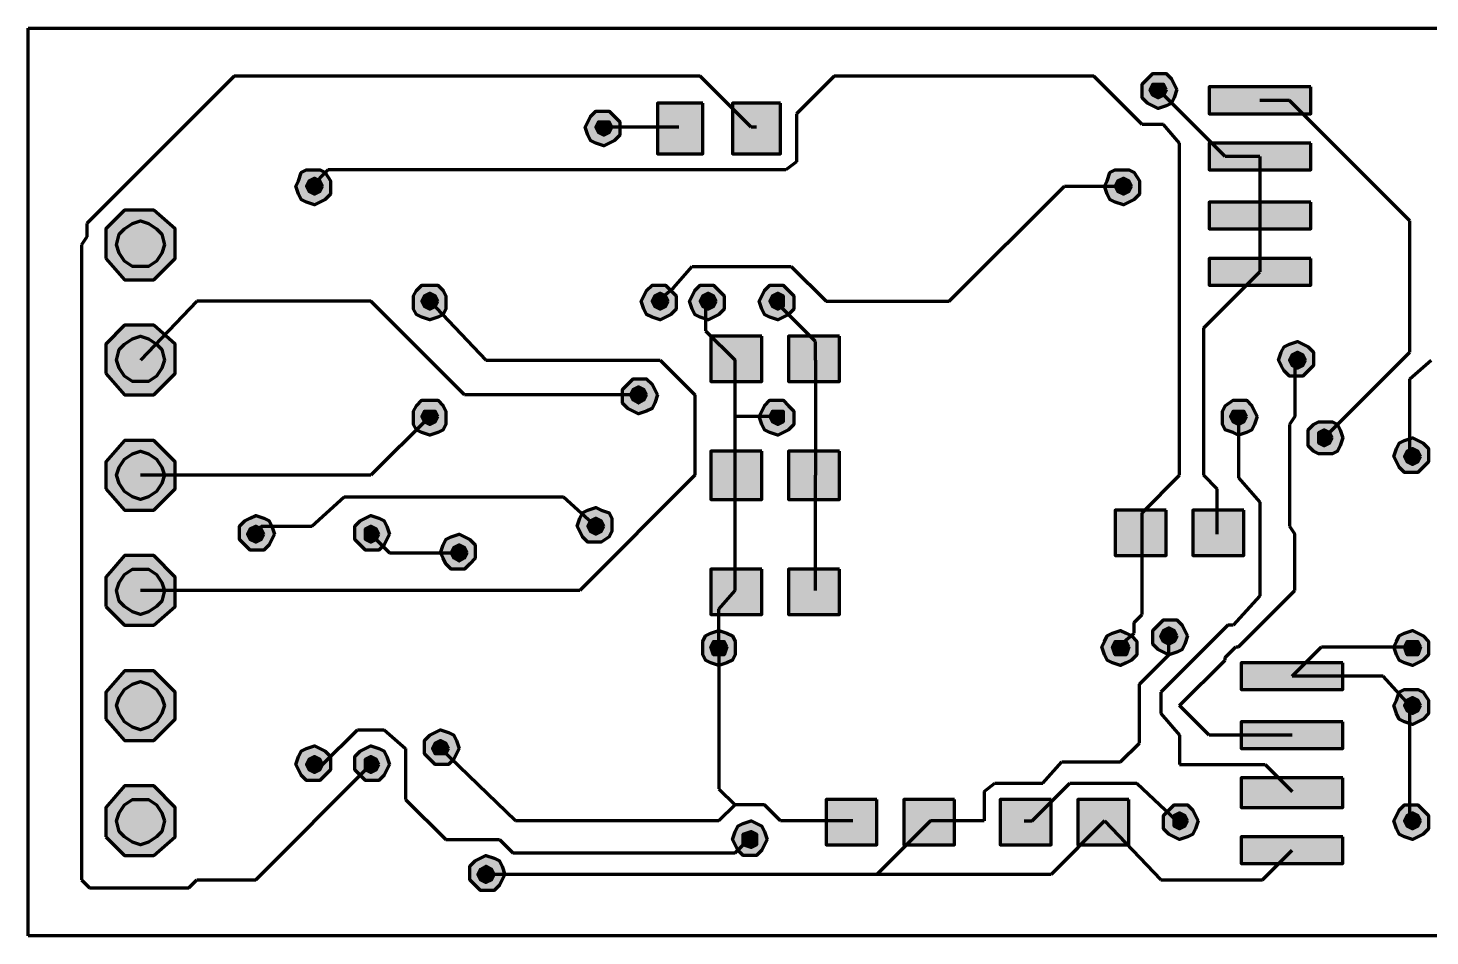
# Model space of a CAD drawing. Header units: inches. Extents: x 144.3 to 233.1, y 253.3 to 291.
# Drawn here: x 144.3 to 202.5, y 253.3 to 291 of the extents above; entities that cross this region are included whole.
import ezdxf

# ---------------------------------------------------------------- set-up
doc = ezdxf.new("R2010")
doc.units = ezdxf.units.IN
doc.header["$MEASUREMENT"] = 0
doc.layers.add('H', color=7, linetype='CONTINUOUS', lineweight=100)
doc.layers.add('P', color=250, linetype='CONTINUOUS', lineweight=100)

msp = doc.modelspace()

# ---------------------------------------------------------------- hatches: boundary and pattern name
at = {"layer": 'H', "linetype": 'Continuous'}
for color, points in [(0, [(192, 288.444), (191.889, 288.111), (191.778, 287.889), (191.556, 287.778), (191.222, 287.667), (191, 287.778), (190.778, 287.889), (190.556, 288.111), (190.556, 288.444), (190.556, 288.667), (190.778, 288.889), (191, 289.111), (191.222, 289.111), (191.556, 289.111), (191.778, 288.889), (191.889, 288.667)]), (7, [(191.556, 288.444), (191.444, 288.222), (191.222, 288.111), (191, 288.222), (190.889, 288.444), (191, 288.667), (191.222, 288.667), (191.444, 288.667)]), (0, [(197.556, 288.556), (193.333, 288.556), (193.333, 287.444), (197.556, 287.444)]), (0, [(168.889, 286.889), (168.889, 286.556), (168.667, 286.333), (168.444, 286.222), (168.222, 286.111), (167.889, 286.222), (167.667, 286.333), (167.556, 286.556), (167.444, 286.889), (167.556, 287.111), (167.667, 287.333), (167.889, 287.556), (168.222, 287.556), (168.444, 287.556), (168.667, 287.333), (168.889, 287.111)]), (0, [(172.333, 287.889), (170.444, 287.889), (170.444, 285.778), (172.333, 285.778)]), (0, [(175.556, 287.889), (173.556, 287.889), (173.556, 285.778), (175.556, 285.778)]), (7, [(168.556, 286.889), (168.444, 286.667), (168.222, 286.556), (168, 286.667), (167.889, 286.889), (168, 287.111), (168.222, 287.111), (168.444, 287.111)]), (0, [(197.556, 286.222), (193.333, 286.222), (193.333, 285.111), (197.556, 285.111)]), (0, [(156.889, 284.444), (156.889, 284.111), (156.667, 283.889), (156.444, 283.778), (156.222, 283.667), (155.889, 283.778), (155.667, 283.889), (155.556, 284.111), (155.444, 284.444), (155.556, 284.667), (155.667, 285), (155.889, 285.111), (156.222, 285.111), (156.444, 285.111), (156.667, 285), (156.889, 284.667)]), (0, [(190.444, 284.444), (190.444, 284.111), (190.222, 283.889), (190, 283.778), (189.778, 283.667), (189.444, 283.778), (189.222, 283.889), (189.111, 284.111), (189, 284.444), (189.111, 284.667), (189.222, 285), (189.444, 285.111), (189.778, 285.111), (190, 285.111), (190.222, 285), (190.444, 284.667)]), (7, [(156.556, 284.444), (156.444, 284.222), (156.222, 284.111), (156, 284.222), (155.889, 284.444), (156, 284.667), (156.222, 284.778), (156.444, 284.667)]), (7, [(190.111, 284.444), (190, 284.222), (189.778, 284.111), (189.556, 284.222), (189.444, 284.444), (189.556, 284.667), (189.778, 284.778), (190, 284.667)]), (0, [(147.556, 281.444), (148.333, 280.556), (149.556, 280.556), (150.444, 281.444), (150.444, 282.667), (149.556, 283.444), (148.333, 283.444), (147.556, 282.667)]), (0, [(197.556, 283.778), (193.333, 283.778), (193.333, 282.667), (197.556, 282.667)]), (7, [(150, 282), (149.889, 281.667), (149.667, 281.333), (149.333, 281.111), (149, 281.111), (148.667, 281.111), (148.333, 281.333), (148.111, 281.667), (148, 282), (148.111, 282.444), (148.333, 282.667), (148.667, 282.889), (149, 283), (149.333, 282.889), (149.667, 282.667), (149.889, 282.444)]), (0, [(197.556, 281.444), (193.333, 281.444), (193.333, 280.333), (197.556, 280.333)]), (0, [(161.667, 279.667), (161.667, 279.333), (161.556, 279.111), (161.333, 279), (161, 278.889), (160.667, 279), (160.444, 279.111), (160.333, 279.333), (160.333, 279.667), (160.333, 279.889), (160.444, 280.111), (160.667, 280.333), (161, 280.333), (161.333, 280.333), (161.556, 280.111), (161.667, 279.889)]), (7, [(161.333, 279.667), (161.222, 279.444), (161, 279.333), (160.778, 279.444), (160.667, 279.667), (160.778, 279.889), (161, 280), (161.222, 279.889)]), (0, [(171.222, 279.667), (171.222, 279.333), (171, 279.111), (170.778, 279), (170.556, 278.889), (170.222, 279), (170, 279.111), (169.889, 279.333), (169.778, 279.667), (169.889, 279.889), (170, 280.111), (170.222, 280.333), (170.556, 280.333), (170.778, 280.333), (171, 280.111), (171.222, 279.889)]), (7, [(170.889, 279.667), (170.778, 279.444), (170.556, 279.333), (170.333, 279.444), (170.222, 279.667), (170.333, 279.889), (170.556, 280), (170.778, 279.889)]), (0, [(173.222, 279.667), (173.222, 279.333), (173, 279.111), (172.778, 279), (172.556, 278.889), (172.222, 279), (172, 279.111), (171.889, 279.333), (171.778, 279.667), (171.889, 279.889), (172, 280.111), (172.222, 280.333), (172.556, 280.333), (172.778, 280.333), (173, 280.111), (173.222, 279.889)]), (7, [(172.889, 279.667), (172.778, 279.444), (172.556, 279.333), (172.333, 279.444), (172.222, 279.667), (172.333, 279.889), (172.556, 280), (172.778, 279.889)]), (0, [(176.111, 279.667), (176.111, 279.333), (175.889, 279.111), (175.667, 279), (175.444, 278.889), (175.111, 279), (174.889, 279.111), (174.778, 279.333), (174.667, 279.667), (174.778, 279.889), (174.889, 280.111), (175.111, 280.333), (175.444, 280.333), (175.667, 280.333), (175.889, 280.111), (176.111, 279.889)]), (7, [(175.667, 279.667), (175.667, 279.444), (175.444, 279.333), (175.222, 279.444), (175.111, 279.667), (175.222, 279.889), (175.444, 280), (175.667, 279.889)]), (0, [(147.556, 276.667), (148.333, 275.778), (149.556, 275.778), (150.444, 276.667), (150.444, 277.889), (149.556, 278.667), (148.333, 278.667), (147.556, 277.889)]), (7, [(150, 277.222), (149.889, 276.889), (149.667, 276.556), (149.333, 276.333), (149, 276.333), (148.667, 276.333), (148.333, 276.556), (148.111, 276.889), (148, 277.222), (148.111, 277.667), (148.333, 277.889), (148.667, 278.111), (149, 278.222), (149.333, 278.111), (149.667, 277.889), (149.889, 277.667)]), (0, [(174.778, 278.222), (172.667, 278.222), (172.667, 276.333), (174.778, 276.333)]), (0, [(178, 278.222), (175.889, 278.222), (175.889, 276.333), (178, 276.333)]), (0, [(197.667, 277.222), (197.667, 277), (197.444, 276.778), (197.222, 276.556), (197, 276.556), (196.667, 276.556), (196.444, 276.778), (196.333, 277), (196.222, 277.222), (196.333, 277.556), (196.444, 277.778), (196.667, 277.889), (197, 278), (197.222, 277.889), (197.444, 277.778), (197.667, 277.556)]), (7, [(197.333, 277.222), (197.222, 277), (197, 276.889), (196.778, 277), (196.667, 277.222), (196.778, 277.444), (197, 277.556), (197.222, 277.444)]), (0, [(170.444, 275.778), (170.333, 275.444), (170.222, 275.222), (170, 275.111), (169.667, 275), (169.444, 275.111), (169.222, 275.222), (169, 275.444), (169, 275.778), (169, 276), (169.222, 276.222), (169.444, 276.444), (169.667, 276.444), (170, 276.444), (170.222, 276.222), (170.333, 276)]), (7, [(170, 275.778), (169.889, 275.556), (169.667, 275.444), (169.444, 275.556), (169.333, 275.778), (169.444, 276), (169.667, 276.111), (169.889, 276)]), (0, [(161.667, 274.889), (161.667, 274.556), (161.556, 274.333), (161.333, 274.222), (161, 274.111), (160.667, 274.222), (160.444, 274.333), (160.333, 274.556), (160.333, 274.889), (160.333, 275.111), (160.444, 275.333), (160.667, 275.556), (161, 275.556), (161.333, 275.556), (161.556, 275.333), (161.667, 275.111)]), (0, [(176.111, 274.889), (176.111, 274.556), (175.889, 274.333), (175.667, 274.222), (175.444, 274.111), (175.111, 274.222), (174.889, 274.333), (174.778, 274.556), (174.667, 274.889), (174.778, 275.111), (174.889, 275.333), (175.111, 275.556), (175.444, 275.556), (175.667, 275.556), (175.889, 275.333), (176.111, 275.111)]), (0, [(195.333, 274.889), (195.222, 274.556), (195.111, 274.333), (194.889, 274.222), (194.556, 274.111), (194.333, 274.222), (194, 274.333), (193.889, 274.556), (193.889, 274.889), (193.889, 275.111), (194, 275.333), (194.333, 275.556), (194.556, 275.556), (194.889, 275.556), (195.111, 275.333), (195.222, 275.111)]), (7, [(161.333, 274.889), (161.222, 274.667), (161, 274.556), (160.778, 274.667), (160.667, 274.889), (160.778, 275.111), (161, 275.111), (161.222, 275.111)]), (7, [(175.667, 274.889), (175.667, 274.667), (175.444, 274.556), (175.222, 274.667), (175.111, 274.889), (175.222, 275.111), (175.444, 275.111), (175.667, 275.111)]), (7, [(194.889, 274.889), (194.778, 274.667), (194.556, 274.556), (194.333, 274.667), (194.222, 274.889), (194.333, 275.111), (194.556, 275.111), (194.778, 275.111)]), (0, [(198.889, 274), (198.778, 273.667), (198.667, 273.444), (198.444, 273.333), (198.111, 273.333), (197.889, 273.333), (197.667, 273.444), (197.444, 273.667), (197.444, 274), (197.444, 274.333), (197.667, 274.556), (197.889, 274.667), (198.111, 274.667), (198.444, 274.667), (198.667, 274.556), (198.778, 274.333)]), (7, [(198.444, 274), (198.333, 273.778), (198.111, 273.667), (197.889, 273.778), (197.889, 274), (197.889, 274.222), (198.111, 274.333), (198.333, 274.222)]), (0, [(202.444, 273.222), (202.444, 273), (202.222, 272.778), (202, 272.556), (201.778, 272.556), (201.444, 272.556), (201.222, 272.778), (201.111, 273), (201, 273.222), (201.111, 273.556), (201.222, 273.778), (201.444, 273.889), (201.778, 274), (202, 273.889), (202.222, 273.778), (202.444, 273.556)]), (0, [(147.556, 271.889), (148.333, 271), (149.556, 271), (150.444, 271.889), (150.444, 273), (149.556, 273.889), (148.333, 273.889), (147.556, 273)]), (7, [(150, 272.444), (149.889, 272.111), (149.667, 271.778), (149.333, 271.556), (149, 271.444), (148.667, 271.556), (148.333, 271.778), (148.111, 272.111), (148, 272.444), (148.111, 272.778), (148.333, 273.111), (148.667, 273.333), (149, 273.444), (149.333, 273.333), (149.667, 273.111), (149.889, 272.778)]), (0, [(174.778, 273.444), (172.667, 273.444), (172.667, 271.444), (174.778, 271.444)]), (0, [(178, 273.444), (175.889, 273.444), (175.889, 271.444), (178, 271.444)]), (7, [(202.111, 273.222), (202, 273), (201.778, 272.889), (201.556, 273), (201.444, 273.222), (201.556, 273.444), (201.778, 273.556), (202, 273.444)]), (0, [(168.556, 270.333), (168.556, 270.111), (168.444, 269.889), (168.111, 269.667), (167.889, 269.667), (167.556, 269.667), (167.333, 269.889), (167.222, 270.111), (167.111, 270.333), (167.222, 270.667), (167.333, 270.889), (167.556, 271), (167.889, 271.111), (168.111, 271), (168.444, 270.889), (168.556, 270.667)]), (0, [(154.556, 270), (154.444, 269.778), (154.333, 269.556), (154.111, 269.333), (153.778, 269.333), (153.556, 269.333), (153.333, 269.556), (153.111, 269.778), (153.111, 270), (153.111, 270.333), (153.333, 270.556), (153.556, 270.667), (153.778, 270.778), (154.111, 270.667), (154.333, 270.556), (154.444, 270.333)]), (0, [(159.333, 270), (159.222, 269.778), (159.111, 269.556), (158.889, 269.333), (158.556, 269.333), (158.333, 269.333), (158.111, 269.556), (157.889, 269.778), (157.889, 270), (157.889, 270.333), (158.111, 270.556), (158.333, 270.667), (158.556, 270.778), (158.889, 270.667), (159.111, 270.556), (159.222, 270.333)]), (7, [(168.222, 270.333), (168.111, 270.111), (167.889, 270), (167.667, 270.111), (167.556, 270.333), (167.667, 270.556), (167.889, 270.667), (168.111, 270.556)]), (0, [(191.556, 271), (189.444, 271), (189.444, 269.111), (191.556, 269.111)]), (0, [(194.778, 271), (192.667, 271), (192.667, 269.111), (194.778, 269.111)]), (7, [(154.111, 270), (154, 269.778), (153.778, 269.667), (153.556, 269.778), (153.444, 270), (153.556, 270.222), (153.778, 270.333), (154, 270.222)]), (7, [(158.889, 270), (158.778, 269.778), (158.556, 269.667), (158.333, 269.778), (158.333, 270), (158.333, 270.222), (158.556, 270.333), (158.778, 270.222)]), (0, [(162.889, 269.222), (162.889, 269), (162.667, 268.778), (162.444, 268.556), (162.222, 268.556), (161.889, 268.556), (161.667, 268.778), (161.556, 269), (161.444, 269.222), (161.556, 269.556), (161.667, 269.778), (161.889, 269.889), (162.222, 270), (162.444, 269.889), (162.667, 269.778), (162.889, 269.556)]), (7, [(162.556, 269.222), (162.444, 269), (162.222, 268.889), (162, 269), (161.889, 269.222), (162, 269.444), (162.222, 269.556), (162.444, 269.444)]), (0, [(147.556, 267), (148.333, 266.222), (149.556, 266.222), (150.444, 267), (150.444, 268.222), (149.556, 269.111), (148.333, 269.111), (147.556, 268.222)]), (7, [(150, 267.667), (149.889, 267.222), (149.667, 267), (149.333, 266.778), (149, 266.667), (148.667, 266.778), (148.333, 267), (148.111, 267.222), (148, 267.667), (148.111, 268), (148.333, 268.333), (148.667, 268.556), (149, 268.556), (149.333, 268.556), (149.667, 268.333), (149.889, 268)]), (0, [(174.778, 268.556), (172.667, 268.556), (172.667, 266.667), (174.778, 266.667)]), (0, [(178, 268.556), (175.889, 268.556), (175.889, 266.667), (178, 266.667)]), (0, [(192.444, 265.778), (192.333, 265.444), (192.222, 265.222), (192, 265.111), (191.667, 265), (191.444, 265.111), (191.222, 265.222), (191, 265.444), (191, 265.778), (191, 266), (191.222, 266.222), (191.444, 266.444), (191.667, 266.444), (192, 266.444), (192.222, 266.222), (192.333, 266)]), (0, [(173.667, 265.333), (173.667, 265), (173.556, 264.778), (173.333, 264.667), (173, 264.556), (172.667, 264.667), (172.444, 264.778), (172.333, 265), (172.333, 265.333), (172.333, 265.556), (172.444, 265.778), (172.667, 265.889), (173, 266), (173.333, 265.889), (173.556, 265.778), (173.667, 265.556)]), (0, [(190.333, 265.333), (190.333, 265), (190.111, 264.778), (189.889, 264.667), (189.667, 264.556), (189.333, 264.667), (189.111, 264.778), (189, 265), (188.889, 265.333), (189, 265.556), (189.111, 265.778), (189.333, 265.889), (189.667, 266), (189.889, 265.889), (190.111, 265.778), (190.333, 265.556)]), (7, [(192, 265.778), (191.889, 265.556), (191.667, 265.444), (191.444, 265.556), (191.333, 265.778), (191.444, 266), (191.667, 266.111), (191.889, 266)]), (0, [(202.444, 265.333), (202.444, 265), (202.222, 264.778), (202, 264.667), (201.778, 264.556), (201.444, 264.667), (201.222, 264.778), (201.111, 265), (201, 265.333), (201.111, 265.556), (201.222, 265.778), (201.444, 265.889), (201.778, 266), (202, 265.889), (202.222, 265.778), (202.444, 265.556)]), (7, [(173.333, 265.333), (173.222, 265), (173, 265), (172.778, 265), (172.667, 265.333), (172.778, 265.556), (173, 265.556), (173.222, 265.556)]), (7, [(190, 265.333), (189.889, 265), (189.667, 265), (189.444, 265), (189.333, 265.333), (189.444, 265.556), (189.667, 265.556), (189.889, 265.556)]), (7, [(202.111, 265.333), (202, 265), (201.778, 265), (201.556, 265), (201.444, 265.333), (201.556, 265.556), (201.778, 265.556), (202, 265.556)]), (0, [(198.889, 264.667), (194.667, 264.667), (194.667, 263.556), (198.889, 263.556)]), (0, [(147.556, 262.333), (148.333, 261.444), (149.556, 261.444), (150.444, 262.333), (150.444, 263.444), (149.556, 264.333), (148.333, 264.333), (147.556, 263.444)]), (7, [(150, 262.889), (149.889, 262.556), (149.667, 262.222), (149.333, 262), (149, 261.889), (148.667, 262), (148.333, 262.222), (148.111, 262.556), (148, 262.889), (148.111, 263.222), (148.333, 263.556), (148.667, 263.778), (149, 263.889), (149.333, 263.778), (149.667, 263.556), (149.889, 263.222)]), (0, [(202.444, 262.889), (202.444, 262.556), (202.222, 262.333), (202, 262.222), (201.778, 262.111), (201.444, 262.222), (201.222, 262.333), (201.111, 262.556), (201, 262.889), (201.111, 263.111), (201.222, 263.444), (201.444, 263.556), (201.778, 263.556), (202, 263.556), (202.222, 263.444), (202.444, 263.111)]), (7, [(202.111, 262.889), (202, 262.667), (201.778, 262.556), (201.556, 262.667), (201.444, 262.889), (201.556, 263.111), (201.778, 263.222), (202, 263.111)]), (0, [(162.222, 261.111), (162.111, 260.889), (162, 260.667), (161.778, 260.444), (161.444, 260.444), (161.222, 260.444), (161, 260.667), (160.778, 260.889), (160.778, 261.111), (160.778, 261.444), (161, 261.667), (161.222, 261.778), (161.444, 261.889), (161.778, 261.778), (162, 261.667), (162.111, 261.444)]), (0, [(198.889, 262.222), (194.667, 262.222), (194.667, 261.111), (198.889, 261.111)]), (0, [(156.889, 260.444), (156.889, 260.222), (156.667, 260), (156.444, 259.778), (156.222, 259.778), (155.889, 259.778), (155.667, 260), (155.556, 260.222), (155.444, 260.444), (155.556, 260.778), (155.667, 261), (155.889, 261.111), (156.222, 261.222), (156.444, 261.111), (156.667, 261), (156.889, 260.778)]), (0, [(159.333, 260.444), (159.222, 260.222), (159.111, 260), (158.889, 259.778), (158.556, 259.778), (158.333, 259.778), (158.111, 260), (157.889, 260.222), (157.889, 260.444), (157.889, 260.778), (158.111, 261), (158.333, 261.111), (158.556, 261.222), (158.889, 261.111), (159.111, 261), (159.222, 260.778)]), (7, [(161.778, 261.111), (161.667, 260.889), (161.444, 260.889), (161.222, 260.889), (161.111, 261.111), (161.222, 261.333), (161.444, 261.444), (161.667, 261.333)]), (7, [(156.556, 260.444), (156.444, 260.222), (156.222, 260.111), (156, 260.222), (155.889, 260.444), (156, 260.667), (156.222, 260.778), (156.444, 260.667)]), (7, [(158.889, 260.444), (158.778, 260.222), (158.556, 260.111), (158.333, 260.222), (158.333, 260.444), (158.333, 260.667), (158.556, 260.778), (158.778, 260.667)]), (0, [(147.556, 257.444), (148.333, 256.667), (149.556, 256.667), (150.444, 257.444), (150.444, 258.667), (149.556, 259.556), (148.333, 259.556), (147.556, 258.667)]), (0, [(198.889, 259.889), (194.667, 259.889), (194.667, 258.667), (198.889, 258.667)]), (7, [(150, 258.111), (149.889, 257.667), (149.667, 257.444), (149.333, 257.222), (149, 257.111), (148.667, 257.222), (148.333, 257.444), (148.111, 257.667), (148, 258.111), (148.111, 258.444), (148.333, 258.778), (148.667, 259), (149, 259), (149.333, 259), (149.667, 258.778), (149.889, 258.444)]), (0, [(179.556, 259), (177.444, 259), (177.444, 257.111), (179.556, 257.111)]), (0, [(182.778, 259), (180.667, 259), (180.667, 257.111), (182.778, 257.111)]), (0, [(186.778, 259), (184.667, 259), (184.667, 257.111), (186.778, 257.111)]), (0, [(190, 259), (187.889, 259), (187.889, 257.111), (190, 257.111)]), (0, [(192.889, 258.111), (192.778, 257.778), (192.667, 257.556), (192.444, 257.444), (192.111, 257.333), (191.889, 257.444), (191.667, 257.556), (191.444, 257.778), (191.444, 258.111), (191.444, 258.333), (191.667, 258.556), (191.889, 258.778), (192.111, 258.778), (192.444, 258.778), (192.667, 258.556), (192.778, 258.333)]), (7, [(192.444, 258.111), (192.333, 257.889), (192.111, 257.778), (191.889, 257.889), (191.889, 258.111), (191.889, 258.333), (192.111, 258.444), (192.333, 258.333)]), (0, [(202.444, 258.111), (202.444, 257.778), (202.222, 257.556), (202, 257.444), (201.778, 257.333), (201.444, 257.444), (201.222, 257.556), (201.111, 257.778), (201, 258.111), (201.111, 258.333), (201.222, 258.556), (201.444, 258.778), (201.778, 258.778), (202, 258.778), (202.222, 258.556), (202.444, 258.333)]), (7, [(202.111, 258.111), (202, 257.889), (201.778, 257.778), (201.556, 257.889), (201.444, 258.111), (201.556, 258.333), (201.778, 258.444), (202, 258.333)]), (0, [(175, 257.333), (174.889, 257.111), (174.778, 256.889), (174.556, 256.667), (174.333, 256.667), (174, 256.667), (173.778, 256.889), (173.667, 257.111), (173.556, 257.333), (173.667, 257.667), (173.778, 257.889), (174, 258), (174.333, 258.111), (174.556, 258), (174.778, 257.889), (174.889, 257.667)]), (7, [(174.556, 257.333), (174.556, 257.111), (174.333, 257), (174, 257.111), (174, 257.333), (174, 257.556), (174.333, 257.667), (174.556, 257.556)]), (0, [(198.889, 257.444), (194.667, 257.444), (194.667, 256.333), (198.889, 256.333)]), (0, [(164.111, 255.889), (164, 255.667), (163.889, 255.444), (163.667, 255.222), (163.333, 255.222), (163.111, 255.222), (162.889, 255.444), (162.667, 255.667), (162.667, 255.889), (162.667, 256.222), (162.889, 256.444), (163.111, 256.556), (163.333, 256.667), (163.667, 256.556), (163.889, 256.444), (164, 256.222)]), (7, [(163.667, 255.889), (163.556, 255.667), (163.333, 255.556), (163.111, 255.667), (163, 255.889), (163.111, 256.111), (163.333, 256.222), (163.556, 256.111)])]:
    msp.add_hatch(color=color, dxfattribs=at).paths.add_polyline_path(points)

# ---------------------------------------------------------------- linework, layer by layer
at = {"layer": 'P', "color": 0, "linetype": 'Continuous'}
for points in [[(144.333, 253.333), (144.333, 291)], [(144.333, 291), (216.111, 291)], [(192, 288.444), (191.889, 288.111), (191.778, 287.889), (191.556, 287.778), (191.222, 287.667), (191, 287.778), (190.778, 287.889), (190.556, 288.111), (190.556, 288.444), (190.556, 288.667), (190.778, 288.889), (191, 289.111), (191.222, 289.111), (191.556, 289.111), (191.778, 288.889), (191.889, 288.667), (192, 288.444)], [(152.889, 289), (146.778, 282.889)], [(172.222, 289), (152.889, 289)], [(174.333, 286.889), (172.222, 289)], [(177.778, 289), (176.222, 287.444)], [(188.556, 289), (177.778, 289)], [(190.556, 287), (188.556, 289)], [(191.556, 288.444), (191.444, 288.222), (191.222, 288.111), (191, 288.222), (190.889, 288.444), (191, 288.667), (191.222, 288.667), (191.444, 288.667), (191.556, 288.444)], [(197.556, 288.556), (193.333, 288.556), (193.333, 287.444), (197.556, 287.444), (197.556, 288.556)], [(194, 285.667), (191.222, 288.444)], [(196.667, 288), (195.444, 288)], [(201.667, 283), (196.667, 288)], [(168.889, 286.889), (168.889, 286.556), (168.667, 286.333), (168.444, 286.222), (168.222, 286.111), (167.889, 286.222), (167.667, 286.333), (167.556, 286.556), (167.444, 286.889), (167.556, 287.111), (167.667, 287.333), (167.889, 287.556), (168.222, 287.556), (168.444, 287.556), (168.667, 287.333), (168.889, 287.111), (168.889, 286.889)], [(172.333, 287.889), (170.444, 287.889), (170.444, 285.778), (172.333, 285.778), (172.333, 287.889)], [(175.556, 287.889), (173.556, 287.889), (173.556, 285.778), (175.556, 285.778), (175.556, 287.889)], [(176.222, 287.444), (176.222, 285.444)], [(168.556, 286.889), (168.444, 286.667), (168.222, 286.556), (168, 286.667), (167.889, 286.889), (168, 287.111), (168.222, 287.111), (168.444, 287.111), (168.556, 286.889)], [(171.333, 286.889), (168.111, 286.889)], [(174.556, 286.889), (174.333, 286.889)], [(191.444, 287), (190.556, 287)], [(192.111, 286.222), (191.444, 287)], [(192.111, 272.444), (192.111, 286.222)], [(197.556, 286.222), (193.333, 286.222), (193.333, 285.111), (197.556, 285.111), (197.556, 286.222)], [(195.444, 285.667), (194, 285.667)], [(195.444, 285.667), (195.444, 283.222)], [(156.889, 284.444), (156.889, 284.111), (156.667, 283.889), (156.444, 283.778), (156.222, 283.667), (155.889, 283.778), (155.667, 283.889), (155.556, 284.111), (155.444, 284.444), (155.556, 284.667), (155.667, 285), (155.889, 285.111), (156.222, 285.111), (156.444, 285.111), (156.667, 285), (156.889, 284.667), (156.889, 284.444)], [(156.778, 285.111), (156.111, 284.444)], [(175.778, 285.111), (156.778, 285.111)], [(176.222, 285.444), (175.778, 285.111)], [(190.444, 284.444), (190.444, 284.111), (190.222, 283.889), (190, 283.778), (189.778, 283.667), (189.444, 283.778), (189.222, 283.889), (189.111, 284.111), (189, 284.444), (189.111, 284.667), (189.222, 285), (189.444, 285.111), (189.778, 285.111), (190, 285.111), (190.222, 285), (190.444, 284.667), (190.444, 284.444)], [(156.556, 284.444), (156.444, 284.222), (156.222, 284.111), (156, 284.222), (155.889, 284.444), (156, 284.667), (156.222, 284.778), (156.444, 284.667), (156.556, 284.444)], [(182.556, 279.667), (187.333, 284.444)], [(187.333, 284.444), (189.667, 284.444)], [(190.111, 284.444), (190, 284.222), (189.778, 284.111), (189.556, 284.222), (189.444, 284.444), (189.556, 284.667), (189.778, 284.778), (190, 284.667), (190.111, 284.444)], [(147.556, 281.444), (148.333, 280.556), (149.556, 280.556), (150.444, 281.444), (150.444, 282.667), (149.556, 283.444), (148.333, 283.444), (147.556, 282.667), (147.556, 281.444)], [(197.556, 283.778), (193.333, 283.778), (193.333, 282.667), (197.556, 282.667), (197.556, 283.778)], [(146.778, 282.889), (146.778, 282.333)], [(150, 282), (149.889, 281.667), (149.667, 281.333), (149.333, 281.111), (149, 281.111), (148.667, 281.111), (148.333, 281.333), (148.111, 281.667), (148, 282), (148.111, 282.444), (148.333, 282.667), (148.667, 282.889), (149, 283), (149.333, 282.889), (149.667, 282.667), (149.889, 282.444), (150, 282)], [(195.444, 283.222), (195.444, 280.889)], [(201.667, 277.556), (201.667, 283)], [(146.778, 282.333), (146.556, 282)], [(146.556, 282), (146.556, 255.667)], [(171.111, 280.222), (171.889, 281.111)], [(171.889, 281.111), (176, 281.111)], [(176, 281.111), (177.444, 279.667)], [(197.556, 281.444), (193.333, 281.444), (193.333, 280.333), (197.556, 280.333), (197.556, 281.444)], [(193.111, 278.556), (195.444, 280.889)], [(161.667, 279.667), (161.667, 279.333), (161.556, 279.111), (161.333, 279), (161, 278.889), (160.667, 279), (160.444, 279.111), (160.333, 279.333), (160.333, 279.667), (160.333, 279.889), (160.444, 280.111), (160.667, 280.333), (161, 280.333), (161.333, 280.333), (161.556, 280.111), (161.667, 279.889), (161.667, 279.667)], [(161.333, 279.667), (161.222, 279.444), (161, 279.333), (160.778, 279.444), (160.667, 279.667), (160.778, 279.889), (161, 280), (161.222, 279.889), (161.333, 279.667)], [(171.222, 279.667), (171.222, 279.333), (171, 279.111), (170.778, 279), (170.556, 278.889), (170.222, 279), (170, 279.111), (169.889, 279.333), (169.778, 279.667), (169.889, 279.889), (170, 280.111), (170.222, 280.333), (170.556, 280.333), (170.778, 280.333), (171, 280.111), (171.222, 279.889), (171.222, 279.667)], [(170.889, 279.667), (170.778, 279.444), (170.556, 279.333), (170.333, 279.444), (170.222, 279.667), (170.333, 279.889), (170.556, 280), (170.778, 279.889), (170.889, 279.667)], [(170.444, 279.667), (171.111, 280.222)], [(171.111, 280.222), (171.111, 280.222)], [(173.222, 279.667), (173.222, 279.333), (173, 279.111), (172.778, 279), (172.556, 278.889), (172.222, 279), (172, 279.111), (171.889, 279.333), (171.778, 279.667), (171.889, 279.889), (172, 280.111), (172.222, 280.333), (172.556, 280.333), (172.778, 280.333), (173, 280.111), (173.222, 279.889), (173.222, 279.667)], [(172.889, 279.667), (172.778, 279.444), (172.556, 279.333), (172.333, 279.444), (172.222, 279.667), (172.333, 279.889), (172.556, 280), (172.778, 279.889), (172.889, 279.667)], [(176.111, 279.667), (176.111, 279.333), (175.889, 279.111), (175.667, 279), (175.444, 278.889), (175.111, 279), (174.889, 279.111), (174.778, 279.333), (174.667, 279.667), (174.778, 279.889), (174.889, 280.111), (175.111, 280.333), (175.444, 280.333), (175.667, 280.333), (175.889, 280.111), (176.111, 279.889), (176.111, 279.667)], [(175.667, 279.667), (175.667, 279.444), (175.444, 279.333), (175.222, 279.444), (175.111, 279.667), (175.222, 279.889), (175.444, 280), (175.667, 279.889), (175.667, 279.667)], [(151.333, 279.667), (149, 277.222)], [(158.556, 279.667), (151.333, 279.667)], [(162.444, 275.778), (158.556, 279.667)], [(161, 279.667), (163.333, 277.222)], [(172.444, 279.667), (172.444, 278.444)], [(177, 278), (175.333, 279.667)], [(177.444, 279.667), (182.556, 279.667)], [(147.556, 276.667), (148.333, 275.778), (149.556, 275.778), (150.444, 276.667), (150.444, 277.889), (149.556, 278.667), (148.333, 278.667), (147.556, 277.889), (147.556, 276.667)], [(150, 277.222), (149.889, 276.889), (149.667, 276.556), (149.333, 276.333), (149, 276.333), (148.667, 276.333), (148.333, 276.556), (148.111, 276.889), (148, 277.222), (148.111, 277.667), (148.333, 277.889), (148.667, 278.111), (149, 278.222), (149.333, 278.111), (149.667, 277.889), (149.889, 277.667), (150, 277.222)], [(172.444, 278.444), (173.667, 277.222)], [(174.778, 278.222), (172.667, 278.222), (172.667, 276.333), (174.778, 276.333), (174.778, 278.222)], [(178, 278.222), (175.889, 278.222), (175.889, 276.333), (178, 276.333), (178, 278.222)], [(193.111, 272.444), (193.111, 278.556)], [(177, 277.222), (177, 278)], [(197.667, 277.222), (197.667, 277), (197.444, 276.778), (197.222, 276.556), (197, 276.556), (196.667, 276.556), (196.444, 276.778), (196.333, 277), (196.222, 277.222), (196.333, 277.556), (196.444, 277.778), (196.667, 277.889), (197, 278), (197.222, 277.889), (197.444, 277.778), (197.667, 277.556), (197.667, 277.222)], [(197.333, 277.222), (197.222, 277), (197, 276.889), (196.778, 277), (196.667, 277.222), (196.778, 277.444), (197, 277.556), (197.222, 277.444), (197.333, 277.222)], [(198.111, 274), (201.667, 277.556)], [(163.333, 277.222), (170.556, 277.222)], [(170.556, 277.222), (172, 275.778)], [(173.667, 274.889), (173.667, 277.222)], [(177, 277.222), (177, 272.444)], [(196.889, 277.222), (196.889, 274.889)], [(201.667, 276.444), (202.556, 277.222)], [(170.444, 275.778), (170.333, 275.444), (170.222, 275.222), (170, 275.111), (169.667, 275), (169.444, 275.111), (169.222, 275.222), (169, 275.444), (169, 275.778), (169, 276), (169.222, 276.222), (169.444, 276.444), (169.667, 276.444), (170, 276.444), (170.222, 276.222), (170.333, 276), (170.444, 275.778)], [(201.667, 273.222), (201.667, 276.444)], [(169.667, 275.778), (162.444, 275.778)], [(170, 275.778), (169.889, 275.556), (169.667, 275.444), (169.444, 275.556), (169.333, 275.778), (169.444, 276), (169.667, 276.111), (169.889, 276), (170, 275.778)], [(172, 275.778), (172, 272.444)], [(161.667, 274.889), (161.667, 274.556), (161.556, 274.333), (161.333, 274.222), (161, 274.111), (160.667, 274.222), (160.444, 274.333), (160.333, 274.556), (160.333, 274.889), (160.333, 275.111), (160.444, 275.333), (160.667, 275.556), (161, 275.556), (161.333, 275.556), (161.556, 275.333), (161.667, 275.111), (161.667, 274.889)], [(176.111, 274.889), (176.111, 274.556), (175.889, 274.333), (175.667, 274.222), (175.444, 274.111), (175.111, 274.222), (174.889, 274.333), (174.778, 274.556), (174.667, 274.889), (174.778, 275.111), (174.889, 275.333), (175.111, 275.556), (175.444, 275.556), (175.667, 275.556), (175.889, 275.333), (176.111, 275.111), (176.111, 274.889)], [(195.333, 274.889), (195.222, 274.556), (195.111, 274.333), (194.889, 274.222), (194.556, 274.111), (194.333, 274.222), (194, 274.333), (193.889, 274.556), (193.889, 274.889), (193.889, 275.111), (194, 275.333), (194.333, 275.556), (194.556, 275.556), (194.889, 275.556), (195.111, 275.333), (195.222, 275.111), (195.333, 274.889)], [(161, 274.889), (158.556, 272.444)], [(161.333, 274.889), (161.222, 274.667), (161, 274.556), (160.778, 274.667), (160.667, 274.889), (160.778, 275.111), (161, 275.111), (161.222, 275.111), (161.333, 274.889)], [(173.667, 272.444), (173.667, 274.889)], [(175.333, 274.889), (173.667, 274.889)], [(175.667, 274.889), (175.667, 274.667), (175.444, 274.556), (175.222, 274.667), (175.111, 274.889), (175.222, 275.111), (175.444, 275.111), (175.667, 275.111), (175.667, 274.889)], [(194.889, 274.889), (194.778, 274.667), (194.556, 274.556), (194.333, 274.667), (194.222, 274.889), (194.333, 275.111), (194.556, 275.111), (194.778, 275.111), (194.889, 274.889)], [(194.556, 274.889), (194.556, 272.333)], [(196.889, 274.889), (196.667, 274.556)], [(196.667, 274.556), (196.667, 270.333)], [(198.889, 274), (198.778, 273.667), (198.667, 273.444), (198.444, 273.333), (198.111, 273.333), (197.889, 273.333), (197.667, 273.444), (197.444, 273.667), (197.444, 274), (197.444, 274.333), (197.667, 274.556), (197.889, 274.667), (198.111, 274.667), (198.444, 274.667), (198.667, 274.556), (198.778, 274.333), (198.889, 274)], [(198.444, 274), (198.333, 273.778), (198.111, 273.667), (197.889, 273.778), (197.889, 274), (197.889, 274.222), (198.111, 274.333), (198.333, 274.222), (198.444, 274)], [(202.444, 273.222), (202.444, 273), (202.222, 272.778), (202, 272.556), (201.778, 272.556), (201.444, 272.556), (201.222, 272.778), (201.111, 273), (201, 273.222), (201.111, 273.556), (201.222, 273.778), (201.444, 273.889), (201.778, 274), (202, 273.889), (202.222, 273.778), (202.444, 273.556), (202.444, 273.222)], [(147.556, 271.889), (148.333, 271), (149.556, 271), (150.444, 271.889), (150.444, 273), (149.556, 273.889), (148.333, 273.889), (147.556, 273), (147.556, 271.889)], [(150, 272.444), (149.889, 272.111), (149.667, 271.778), (149.333, 271.556), (149, 271.444), (148.667, 271.556), (148.333, 271.778), (148.111, 272.111), (148, 272.444), (148.111, 272.778), (148.333, 273.111), (148.667, 273.333), (149, 273.444), (149.333, 273.333), (149.667, 273.111), (149.889, 272.778), (150, 272.444)], [(174.778, 273.444), (172.667, 273.444), (172.667, 271.444), (174.778, 271.444), (174.778, 273.444)], [(178, 273.444), (175.889, 273.444), (175.889, 271.444), (178, 271.444), (178, 273.444)], [(202.111, 273.222), (202, 273), (201.778, 272.889), (201.556, 273), (201.444, 273.222), (201.556, 273.444), (201.778, 273.556), (202, 273.444), (202.111, 273.222)], [(158.556, 272.444), (149, 272.444)], [(172, 272.444), (167.222, 267.667)], [(173.667, 267.667), (173.667, 272.444)], [(177, 267.667), (177, 272.444)], [(190.556, 270.889), (192.111, 272.444)], [(193.667, 271.889), (193.111, 272.444)], [(194.556, 272.333), (195.444, 271.333)], [(193.667, 270), (193.667, 271.889)], [(156.111, 270.333), (157.444, 271.556)], [(157.444, 271.556), (166.556, 271.556)], [(166.556, 271.556), (167.889, 270.333)], [(168.556, 270.333), (168.556, 270.111), (168.444, 269.889), (168.111, 269.667), (167.889, 269.667), (167.556, 269.667), (167.333, 269.889), (167.222, 270.111), (167.111, 270.333), (167.222, 270.667), (167.333, 270.889), (167.556, 271), (167.889, 271.111), (168.111, 271), (168.444, 270.889), (168.556, 270.667), (168.556, 270.333)], [(195.444, 271.333), (195.444, 267.444)], [(154.556, 270), (154.444, 269.778), (154.333, 269.556), (154.111, 269.333), (153.778, 269.333), (153.556, 269.333), (153.333, 269.556), (153.111, 269.778), (153.111, 270), (153.111, 270.333), (153.333, 270.556), (153.556, 270.667), (153.778, 270.778), (154.111, 270.667), (154.333, 270.556), (154.444, 270.333), (154.556, 270)], [(159.333, 270), (159.222, 269.778), (159.111, 269.556), (158.889, 269.333), (158.556, 269.333), (158.333, 269.333), (158.111, 269.556), (157.889, 269.778), (157.889, 270), (157.889, 270.333), (158.111, 270.556), (158.333, 270.667), (158.556, 270.778), (158.889, 270.667), (159.111, 270.556), (159.222, 270.333), (159.333, 270)], [(168.222, 270.333), (168.111, 270.111), (167.889, 270), (167.667, 270.111), (167.556, 270.333), (167.667, 270.556), (167.889, 270.667), (168.111, 270.556), (168.222, 270.333)], [(191.556, 271), (189.444, 271), (189.444, 269.111), (191.556, 269.111), (191.556, 271)], [(190.556, 270), (190.556, 270.889)], [(194.778, 271), (192.667, 271), (192.667, 269.111), (194.778, 269.111), (194.778, 271)], [(154.111, 270), (154, 269.778), (153.778, 269.667), (153.556, 269.778), (153.444, 270), (153.556, 270.222), (153.778, 270.333), (154, 270.222), (154.111, 270)], [(154, 270.333), (153.778, 270)], [(154, 270.333), (156.111, 270.333)], [(158.889, 270), (158.778, 269.778), (158.556, 269.667), (158.333, 269.778), (158.333, 270), (158.333, 270.222), (158.556, 270.333), (158.778, 270.222), (158.889, 270)], [(158.556, 270), (159.333, 269.222)], [(162.889, 269.222), (162.889, 269), (162.667, 268.778), (162.444, 268.556), (162.222, 268.556), (161.889, 268.556), (161.667, 268.778), (161.556, 269), (161.444, 269.222), (161.556, 269.556), (161.667, 269.778), (161.889, 269.889), (162.222, 270), (162.444, 269.889), (162.667, 269.778), (162.889, 269.556), (162.889, 269.222)], [(190.556, 266.667), (190.556, 270)], [(196.667, 270.333), (196.889, 270)], [(196.889, 267.667), (196.889, 270)], [(162.556, 269.222), (162.444, 269), (162.222, 268.889), (162, 269), (161.889, 269.222), (162, 269.444), (162.222, 269.556), (162.444, 269.444), (162.556, 269.222)], [(147.556, 267), (148.333, 266.222), (149.556, 266.222), (150.444, 267), (150.444, 268.222), (149.556, 269.111), (148.333, 269.111), (147.556, 268.222), (147.556, 267)], [(159.333, 269.222), (162.111, 269.222)], [(150, 267.667), (149.889, 267.222), (149.667, 267), (149.333, 266.778), (149, 266.667), (148.667, 266.778), (148.333, 267), (148.111, 267.222), (148, 267.667), (148.111, 268), (148.333, 268.333), (148.667, 268.556), (149, 268.556), (149.333, 268.556), (149.667, 268.333), (149.889, 268), (150, 267.667)], [(174.778, 268.556), (172.667, 268.556), (172.667, 266.667), (174.778, 266.667), (174.778, 268.556)], [(178, 268.556), (175.889, 268.556), (175.889, 266.667), (178, 266.667), (178, 268.556)], [(167.222, 267.667), (149, 267.667)], [(173, 266.889), (173.667, 267.667)], [(194.556, 265.333), (196.889, 267.667)], [(195.444, 267.444), (194.333, 266.222)], [(173, 265.333), (173, 266.889)], [(190.222, 266.333), (190.556, 266.667)], [(192.444, 265.778), (192.333, 265.444), (192.222, 265.222), (192, 265.111), (191.667, 265), (191.444, 265.111), (191.222, 265.222), (191, 265.444), (191, 265.778), (191, 266), (191.222, 266.222), (191.444, 266.444), (191.667, 266.444), (192, 266.444), (192.222, 266.222), (192.333, 266), (192.444, 265.778)], [(173.667, 265.333), (173.667, 265), (173.556, 264.778), (173.333, 264.667), (173, 264.556), (172.667, 264.667), (172.444, 264.778), (172.333, 265), (172.333, 265.333), (172.333, 265.556), (172.444, 265.778), (172.667, 265.889), (173, 266), (173.333, 265.889), (173.556, 265.778), (173.667, 265.556), (173.667, 265.333)], [(190.333, 265.333), (190.333, 265), (190.111, 264.778), (189.889, 264.667), (189.667, 264.556), (189.333, 264.667), (189.111, 264.778), (189, 265), (188.889, 265.333), (189, 265.556), (189.111, 265.778), (189.333, 265.889), (189.667, 266), (189.889, 265.889), (190.111, 265.778), (190.333, 265.556), (190.333, 265.333)], [(189.556, 265.333), (190.222, 265.889)], [(190.222, 265.889), (190.222, 266.333)], [(194.111, 266.222), (191.333, 263.444)], [(192, 265.778), (191.889, 265.556), (191.667, 265.444), (191.444, 265.556), (191.333, 265.778), (191.444, 266), (191.667, 266.111), (191.889, 266), (192, 265.778)], [(194.333, 266.222), (194.111, 266.222)], [(202.444, 265.333), (202.444, 265), (202.222, 264.778), (202, 264.667), (201.778, 264.556), (201.444, 264.667), (201.222, 264.778), (201.111, 265), (201, 265.333), (201.111, 265.556), (201.222, 265.778), (201.444, 265.889), (201.778, 266), (202, 265.889), (202.222, 265.778), (202.444, 265.556), (202.444, 265.333)], [(173.333, 265.333), (173.222, 265), (173, 265), (172.778, 265), (172.667, 265.333), (172.778, 265.556), (173, 265.556), (173.222, 265.556), (173.333, 265.333)], [(173, 265.333), (173, 259.444)], [(190, 265.333), (189.889, 265), (189.667, 265), (189.444, 265), (189.333, 265.333), (189.444, 265.556), (189.667, 265.556), (189.889, 265.556), (190, 265.333)], [(191.667, 265), (191.667, 265.778)], [(194, 264.889), (194.444, 265.333)], [(194.444, 265.333), (194.556, 265.333)], [(196.778, 264.111), (198, 265.333)], [(198, 265.333), (201.667, 265.333)], [(202.111, 265.333), (202, 265), (201.778, 265), (201.556, 265), (201.444, 265.333), (201.556, 265.556), (201.778, 265.556), (202, 265.556), (202.111, 265.333)], [(190.444, 263.778), (191.667, 265)], [(192.111, 262.889), (194, 264.778)], [(194, 264.778), (194, 264.889)], [(198.889, 264.667), (194.667, 264.667), (194.667, 263.556), (198.889, 263.556), (198.889, 264.667)], [(147.556, 262.333), (148.333, 261.444), (149.556, 261.444), (150.444, 262.333), (150.444, 263.444), (149.556, 264.333), (148.333, 264.333), (147.556, 263.444), (147.556, 262.333)], [(200.556, 264.111), (196.778, 264.111)], [(201.667, 262.889), (200.556, 264.111)], [(150, 262.889), (149.889, 262.556), (149.667, 262.222), (149.333, 262), (149, 261.889), (148.667, 262), (148.333, 262.222), (148.111, 262.556), (148, 262.889), (148.111, 263.222), (148.333, 263.556), (148.667, 263.778), (149, 263.889), (149.333, 263.778), (149.667, 263.556), (149.889, 263.222), (150, 262.889)], [(190.444, 261.333), (190.444, 263.778)], [(202.444, 262.889), (202.444, 262.556), (202.222, 262.333), (202, 262.222), (201.778, 262.111), (201.444, 262.222), (201.222, 262.333), (201.111, 262.556), (201, 262.889), (201.111, 263.111), (201.222, 263.444), (201.444, 263.556), (201.778, 263.556), (202, 263.556), (202.222, 263.444), (202.444, 263.111), (202.444, 262.889)], [(191.333, 263.444), (191.333, 262.556)], [(202.111, 262.889), (202, 262.667), (201.778, 262.556), (201.556, 262.667), (201.444, 262.889), (201.556, 263.111), (201.778, 263.222), (202, 263.111), (202.111, 262.889)], [(191.333, 262.556), (192.111, 261.667)], [(193.333, 261.667), (192.111, 262.889)], [(201.667, 258.111), (201.667, 262.889)], [(156.556, 260.444), (158, 261.889)], [(158, 261.889), (159.111, 261.889)], [(159.111, 261.889), (160, 261.111)], [(162.222, 261.111), (162.111, 260.889), (162, 260.667), (161.778, 260.444), (161.444, 260.444), (161.222, 260.444), (161, 260.667), (160.778, 260.889), (160.778, 261.111), (160.778, 261.444), (161, 261.667), (161.222, 261.778), (161.444, 261.889), (161.778, 261.778), (162, 261.667), (162.111, 261.444), (162.222, 261.111)], [(198.889, 262.222), (194.667, 262.222), (194.667, 261.111), (198.889, 261.111), (198.889, 262.222)], [(156.889, 260.444), (156.889, 260.222), (156.667, 260), (156.444, 259.778), (156.222, 259.778), (155.889, 259.778), (155.667, 260), (155.556, 260.222), (155.444, 260.444), (155.556, 260.778), (155.667, 261), (155.889, 261.111), (156.222, 261.222), (156.444, 261.111), (156.667, 261), (156.889, 260.778), (156.889, 260.444)], [(159.333, 260.444), (159.222, 260.222), (159.111, 260), (158.889, 259.778), (158.556, 259.778), (158.333, 259.778), (158.111, 260), (157.889, 260.222), (157.889, 260.444), (157.889, 260.778), (158.111, 261), (158.333, 261.111), (158.556, 261.222), (158.889, 261.111), (159.111, 261), (159.222, 260.778), (159.333, 260.444)], [(161.778, 261.111), (161.667, 260.889), (161.444, 260.889), (161.222, 260.889), (161.111, 261.111), (161.222, 261.333), (161.444, 261.444), (161.667, 261.333), (161.778, 261.111)], [(189.667, 260.556), (190.444, 261.333)], [(192.111, 261.667), (192.111, 260.444)], [(196.778, 261.667), (193.333, 261.667)], [(156.556, 260.444), (156.444, 260.222), (156.222, 260.111), (156, 260.222), (155.889, 260.444), (156, 260.667), (156.222, 260.778), (156.444, 260.667), (156.556, 260.444)], [(158.889, 260.444), (158.778, 260.222), (158.556, 260.111), (158.333, 260.222), (158.333, 260.444), (158.333, 260.667), (158.556, 260.778), (158.778, 260.667), (158.889, 260.444)], [(160, 261.111), (160, 259)], [(164.556, 258.111), (161.444, 261.111)], [(153.778, 255.667), (158.556, 260.444)], [(156.111, 260.444), (156.556, 260.444)], [(186.444, 259.667), (187.222, 260.556)], [(187.222, 260.556), (189.667, 260.556)], [(192.111, 260.444), (194.333, 260.444)], [(194.333, 260.444), (194.444, 260.444)], [(194.444, 260.444), (195.667, 260.444)], [(195.667, 260.444), (196.778, 259.333)], [(147.556, 257.444), (148.333, 256.667), (149.556, 256.667), (150.444, 257.444), (150.444, 258.667), (149.556, 259.556), (148.333, 259.556), (147.556, 258.667), (147.556, 257.444)], [(173, 259.444), (173.667, 258.778)], [(184, 259.333), (184.444, 259.667)], [(184.444, 259.667), (186.444, 259.667)], [(186, 258.111), (187.556, 259.667)], [(187.556, 259.667), (190.333, 259.667)], [(190.333, 259.667), (192, 258.111)], [(198.889, 259.889), (194.667, 259.889), (194.667, 258.667), (198.889, 258.667), (198.889, 259.889)], [(150, 258.111), (149.889, 257.667), (149.667, 257.444), (149.333, 257.222), (149, 257.111), (148.667, 257.222), (148.333, 257.444), (148.111, 257.667), (148, 258.111), (148.111, 258.444), (148.333, 258.778), (148.667, 259), (149, 259), (149.333, 259), (149.667, 258.778), (149.889, 258.444), (150, 258.111)], [(160, 259), (161.667, 257.333)], [(179.556, 259), (177.444, 259), (177.444, 257.111), (179.556, 257.111), (179.556, 259)], [(182.778, 259), (180.667, 259), (180.667, 257.111), (182.778, 257.111), (182.778, 259)], [(184, 259.333), (184, 258.111)], [(186.778, 259), (184.667, 259), (184.667, 257.111), (186.778, 257.111), (186.778, 259)], [(190, 259), (187.889, 259), (187.889, 257.111), (190, 257.111), (190, 259)], [(173.667, 258.778), (173, 258.111)], [(174.889, 258.778), (173.667, 258.778)], [(175.556, 258.111), (174.889, 258.778)], [(192.889, 258.111), (192.778, 257.778), (192.667, 257.556), (192.444, 257.444), (192.111, 257.333), (191.889, 257.444), (191.667, 257.556), (191.444, 257.778), (191.444, 258.111), (191.444, 258.333), (191.667, 258.556), (191.889, 258.778), (192.111, 258.778), (192.444, 258.778), (192.667, 258.556), (192.778, 258.333), (192.889, 258.111)], [(192.444, 258.111), (192.333, 257.889), (192.111, 257.778), (191.889, 257.889), (191.889, 258.111), (191.889, 258.333), (192.111, 258.444), (192.333, 258.333), (192.444, 258.111)], [(202.444, 258.111), (202.444, 257.778), (202.222, 257.556), (202, 257.444), (201.778, 257.333), (201.444, 257.444), (201.222, 257.556), (201.111, 257.778), (201, 258.111), (201.111, 258.333), (201.222, 258.556), (201.444, 258.778), (201.778, 258.778), (202, 258.778), (202.222, 258.556), (202.444, 258.333), (202.444, 258.111)], [(202.111, 258.111), (202, 257.889), (201.778, 257.778), (201.556, 257.889), (201.444, 258.111), (201.556, 258.333), (201.778, 258.444), (202, 258.333), (202.111, 258.111)], [(173, 258.111), (164.556, 258.111)], [(175, 257.333), (174.889, 257.111), (174.778, 256.889), (174.556, 256.667), (174.333, 256.667), (174, 256.667), (173.778, 256.889), (173.667, 257.111), (173.556, 257.333), (173.667, 257.667), (173.778, 257.889), (174, 258), (174.333, 258.111), (174.556, 258), (174.778, 257.889), (174.889, 257.667), (175, 257.333)], [(178.556, 258.111), (175.556, 258.111)], [(181.778, 258.111), (179.556, 255.889)], [(183.889, 258.111), (181.778, 258.111)], [(184, 258.111), (183.889, 258.111)], [(185.667, 258.111), (186, 258.111)], [(189, 258.111), (186.778, 255.889)], [(189, 258.111), (191.333, 255.667)], [(192, 258.111), (192.111, 258.111)], [(161.667, 257.333), (163.889, 257.333)], [(163.889, 257.333), (164.444, 256.778)], [(173.667, 256.778), (174.222, 257.333)], [(174.556, 257.333), (174.556, 257.111), (174.333, 257), (174, 257.111), (174, 257.333), (174, 257.556), (174.333, 257.667), (174.556, 257.556), (174.556, 257.333)], [(198.889, 257.444), (194.667, 257.444), (194.667, 256.333), (198.889, 256.333), (198.889, 257.444)], [(164.111, 255.889), (164, 255.667), (163.889, 255.444), (163.667, 255.222), (163.333, 255.222), (163.111, 255.222), (162.889, 255.444), (162.667, 255.667), (162.667, 255.889), (162.667, 256.222), (162.889, 256.444), (163.111, 256.556), (163.333, 256.667), (163.667, 256.556), (163.889, 256.444), (164, 256.222), (164.111, 255.889)], [(164.444, 256.778), (173.667, 256.778)], [(195.556, 255.667), (196.778, 256.889)], [(163.667, 255.889), (163.556, 255.667), (163.333, 255.556), (163.111, 255.667), (163, 255.889), (163.111, 256.111), (163.333, 256.222), (163.556, 256.111), (163.667, 255.889)], [(146.556, 255.667), (146.889, 255.333)], [(151, 255.333), (151.333, 255.667)], [(151.333, 255.667), (153.778, 255.667)], [(179.556, 255.889), (163.333, 255.889)], [(186.778, 255.889), (179.556, 255.889)], [(191.333, 255.667), (195.556, 255.667)], [(146.889, 255.333), (151, 255.333)], [(216.111, 253.333), (144.333, 253.333)]]:
    msp.add_lwpolyline(points, dxfattribs=at)

doc.saveas('drawing.dxf')
